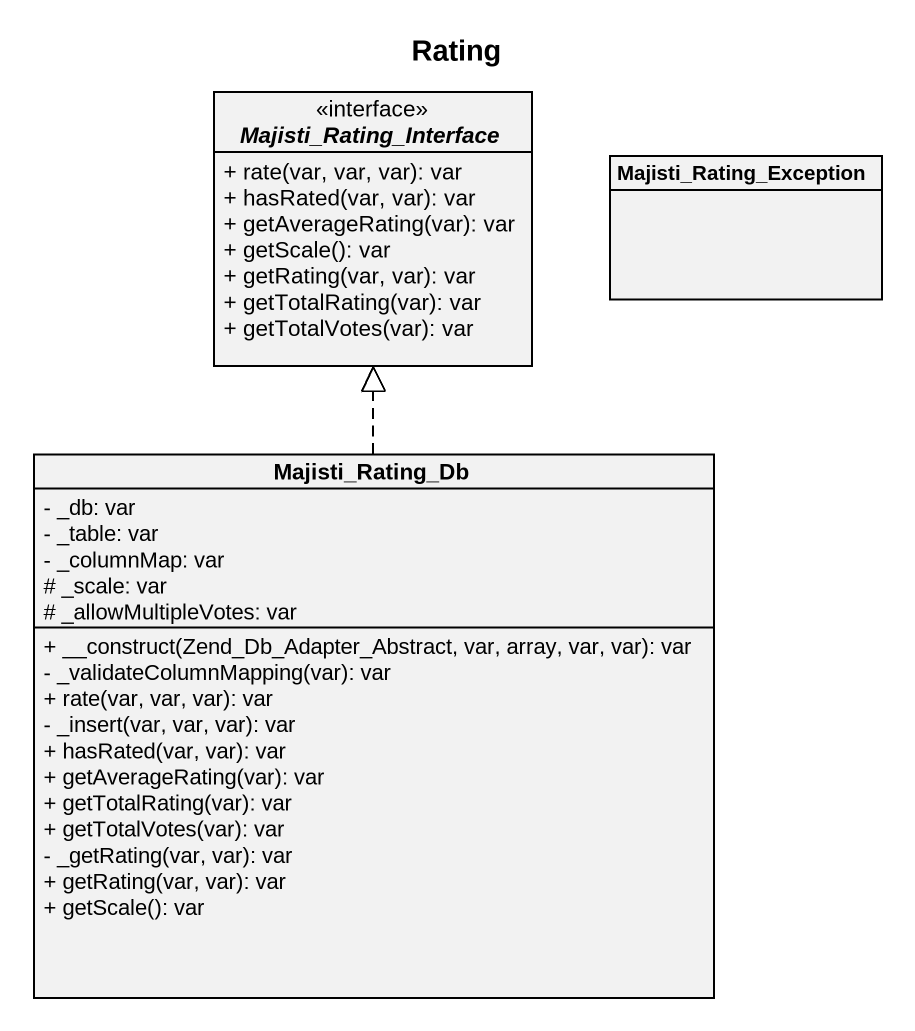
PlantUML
@startuml
title Rating
hide circle
hide empty members
skinparam classAttributeIconSize 0
interface Majisti_Rating_Interface <<interface>> {
  + rate(var, var, var): var
  + hasRated(var, var): var
  + getAverageRating(var): var
  + getScale(): var
  + getRating(var, var): var
  + getTotalRating(var): var
  + getTotalVotes(var): var
}
class Majisti_Rating_Exception
class Majisti_Rating_Db {
  - _db: var
  - _table: var
  - _columnMap: var
  # _scale: var
  # _allowMultipleVotes: var
  + __construct(Zend_Db_Adapter_Abstract, var, array, var, var): var
  - _validateColumnMapping(var): var
  + rate(var, var, var): var
  - _insert(var, var, var): var
  + hasRated(var, var): var
  + getAverageRating(var): var
  + getTotalRating(var): var
  + getTotalVotes(var): var
  - _getRating(var, var): var
  + getRating(var, var): var
  + getScale(): var
}
Majisti_Rating_Db .up.|> Majisti_Rating_Interface
@enduml
